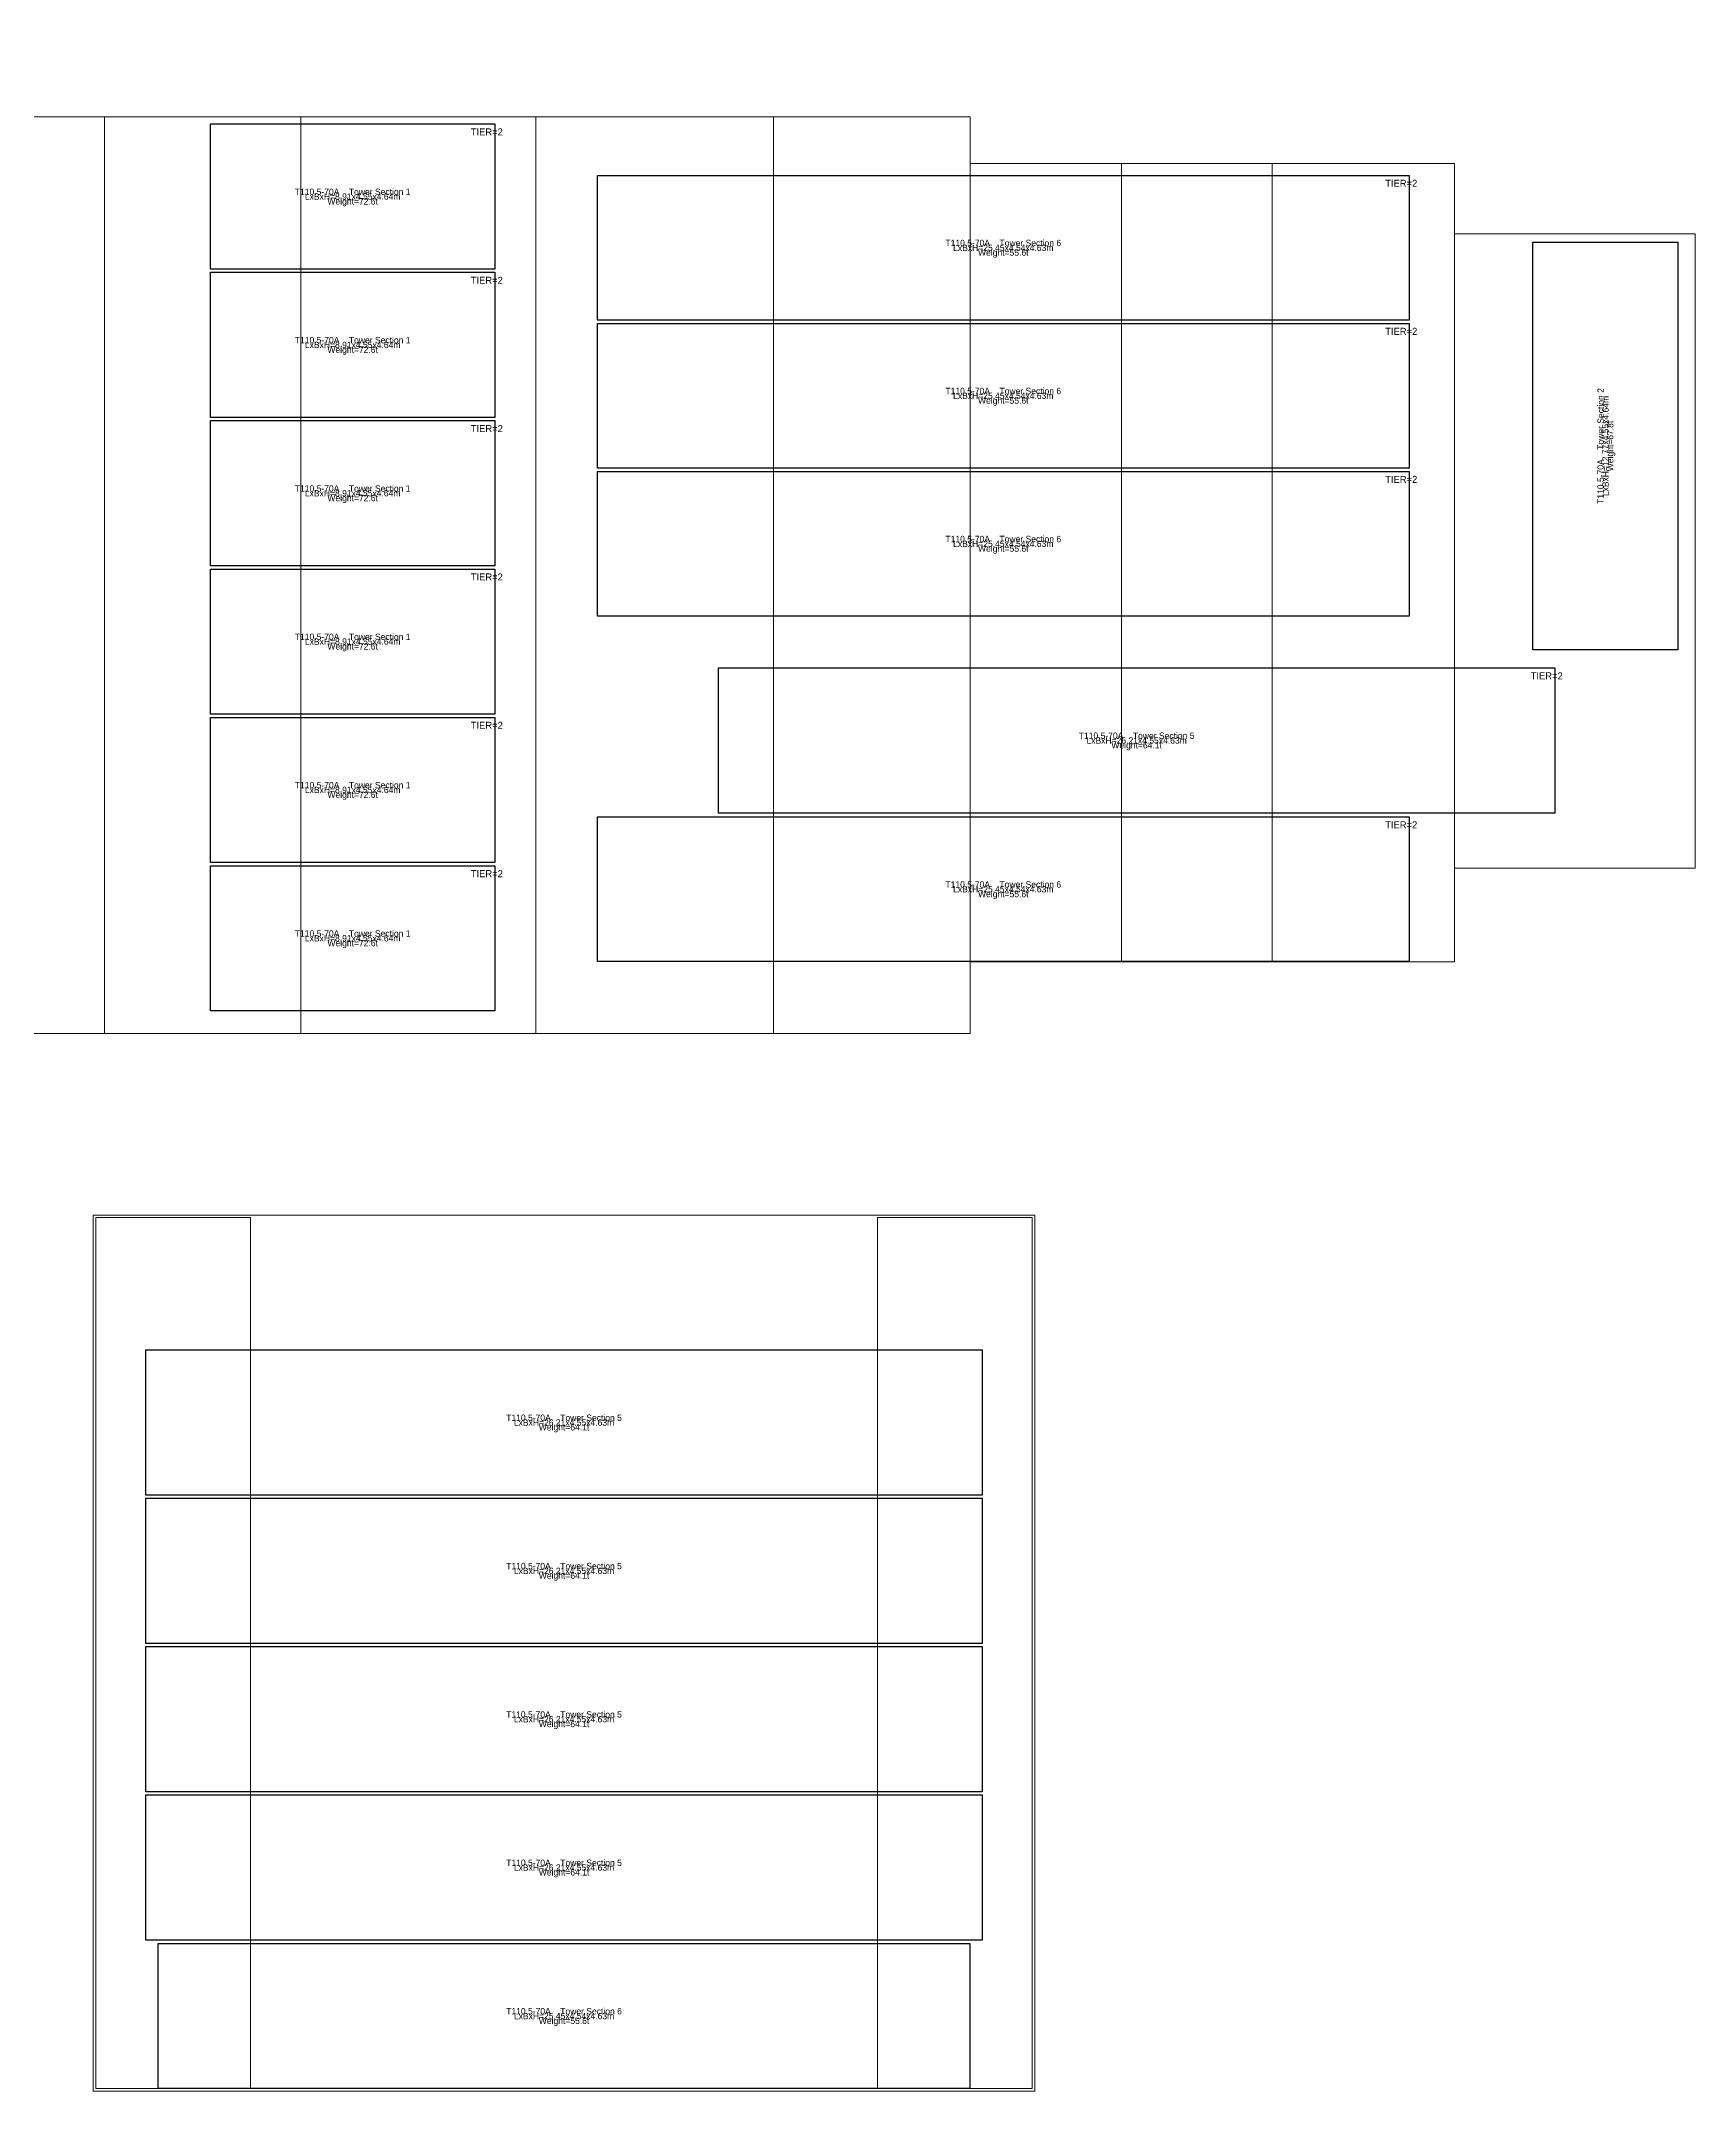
# Model space of a CAD drawing. Header units: millimetres. Extents: x -40149 to 129555, y 0 to 130562.
# Drawn here: x 72162 to 124009, y 66302 to 130562 of the extents above; entities that cross this region are included whole.
import ezdxf
from ezdxf.enums import TextEntityAlignment as Align

# ---------------------------------------------------------------- set-up
doc = ezdxf.new("R2010")
doc.units = ezdxf.units.MM
for name, color, linetype in [('BOUNDARY', 8, 'Continuous'), ('BYPASS', 140, 'Continuous'), ('COMP_1', 1, 'Continuous'), ('COMP_2', 3, 'Continuous'), ('COMP_5', 30, 'Continuous'), ('COMP_6', 210, 'Continuous'), ('HATCH_COVER', 140, 'Continuous')]:
    doc.layers.add(name, color=color, linetype=linetype)

msp = doc.modelspace()

# ---------------------------------------------------------------- linework, layer by layer
at = {"layer": 'BOUNDARY', "lineweight": 15}
for points in [[(-40149, 98611), (-40149, 130562), (-29439, 130562), (-29439, 128188), (101283, 128188), (101283, 126720), (116469, 126720), (116469, 124520), (124009, 124520), (124009, 104631), (116469, 104631), (116469, 101695), (101283, 101695), (101283, 99453), (-29439, 99453), (-29439, 98611), (-40149, 98611)], [(73797, 66302), (73797, 93760), (103319, 93760), (103319, 66302), (73797, 66302)]]:
    msp.add_lwpolyline(points, dxfattribs=at)
at = {"layer": 'BYPASS', "lineweight": 20}
for points in [[(73880, 66381.11), (73880, 93681), (78730, 93681), (78730, 66381.11), (73880, 66381.11)], [(98383, 66381.11), (98383, 93681), (103233, 93681), (103233, 66381.11), (98383, 66381.11)]]:
    msp.add_lwpolyline(points, dxfattribs=at)
at = {"layer": 'COMP_1', "lineweight": 25}
for points in [[(77476, 123411), (77476, 127961), (86386, 127961), (86386, 123411), (77476, 123411)], [(77476, 118761), (77476, 123311), (86386, 123311), (86386, 118761), (77476, 118761)], [(77476, 114111), (77476, 118661), (86386, 118661), (86386, 114111), (77476, 114111)], [(77476, 109461), (77476, 114011), (86386, 114011), (86386, 109461), (77476, 109461)], [(77476, 104811), (77476, 109361), (86386, 109361), (86386, 104811), (77476, 104811)], [(77476, 100161), (77476, 104711), (86386, 104711), (86386, 100161), (77476, 100161)]]:
    msp.add_lwpolyline(points, dxfattribs=at)
at = {"layer": 'COMP_2', "lineweight": 25}
msp.add_lwpolyline([(118926, 111481), (118926, 124251), (123476, 124251), (123476, 111481), (118926, 111481)], dxfattribs=at)
at = {"layer": 'COMP_5', "lineweight": 25}
for points in [[(93401, 106361), (93401, 110911), (119611, 110911), (119611, 106361), (93401, 106361)], [(75452, 84982), (75452, 89532), (101662, 89532), (101662, 84982), (75452, 84982)], [(75452, 80332), (75452, 84882), (101662, 84882), (101662, 80332), (75452, 80332)], [(75452, 75682), (75452, 80232), (101662, 80232), (101662, 75682), (75452, 75682)], [(75452, 71032), (75452, 75582), (101662, 75582), (101662, 71032), (75452, 71032)]]:
    msp.add_lwpolyline(points, dxfattribs=at)
at = {"layer": 'COMP_6', "lineweight": 25}
for points in [[(89601, 121811), (89601, 126351), (115051, 126351), (115051, 121811), (89601, 121811)], [(89601, 117171), (89601, 121711), (115051, 121711), (115051, 117171), (89601, 117171)], [(89601, 112531), (89601, 117071), (115051, 117071), (115051, 112531), (89601, 112531)], [(89601, 101703), (89601, 106243), (115051, 106243), (115051, 101703), (89601, 101703)], [(75832, 66382), (75832, 70922), (101282, 70922), (101282, 66382), (75832, 66382)]]:
    msp.add_lwpolyline(points, dxfattribs=at)
at = {"layer": 'HATCH_COVER', "lineweight": 20}
for points in [[(74151, 99453), (74151, 128188), (80307, 128188), (80307, 99453), (74151, 99453)], [(80307, 99453), (80307, 128188), (87676, 128188), (87676, 99453), (80307, 99453)], [(87676, 99453), (87676, 128188), (95127, 128188), (95127, 99453), (87676, 99453)], [(95127, 99453), (95127, 128188), (101283, 128188), (101283, 99453), (95127, 99453)], [(106029, 101696), (106029, 126720), (110751, 126720), (110751, 101696), (106029, 101696)], [(110751, 101696), (110751, 126720), (116469, 126720), (116469, 101696), (110751, 101696)], [(116469, 104631), (116469, 124520), (124009, 124520), (124009, 104631), (116469, 104631)]]:
    msp.add_lwpolyline(points, dxfattribs=at)

# ---------------------------------------------------------------- texts
at = {"layer": 'COMP_1', "color": 1}
for p in [(86136, 127711), (86136, 123061), (86136, 118411), (86136, 113761), (86136, 109111), (86136, 104461)]:
    msp.add_text('TIER=2', height=220, dxfattribs=at).set_placement(p, align=Align.MIDDLE_CENTER)
at = {"layer": 'COMP_1'}
for s, p in [('T110.5-70A    Tower Section 1', (81931, 125836)), ('LxBxH=8.91x4.55x4.64m', (81931, 125686)), ('Weight=72.6t', (81931, 125536)), ('T110.5-70A    Tower Section 1', (81931, 121186)), ('LxBxH=8.91x4.55x4.64m', (81931, 121036)), ('Weight=72.6t', (81931, 120886)), ('T110.5-70A    Tower Section 1', (81931, 116536)), ('LxBxH=8.91x4.55x4.64m', (81931, 116386)), ('Weight=72.6t', (81931, 116236)), ('T110.5-70A    Tower Section 1', (81931, 111886)), ('LxBxH=8.91x4.55x4.64m', (81931, 111736)), ('Weight=72.6t', (81931, 111586)), ('T110.5-70A    Tower Section 1', (81931, 107236)), ('LxBxH=8.91x4.55x4.64m', (81931, 107086)), ('Weight=72.6t', (81931, 106936)), ('T110.5-70A    Tower Section 1', (81931, 102586)), ('LxBxH=8.91x4.55x4.64m', (81931, 102436)), ('Weight=72.6t', (81931, 102286))]:
    msp.add_text(s, height=200, dxfattribs=at).set_placement(p, align=Align.MIDDLE_CENTER)
at = {"layer": 'COMP_2'}
for s, p in [('T110.5-70A    Tower Section 2', (121051, 117866)), ('LxBxH=12.77x4.55x4.64m', (121201, 117866)), ('Weight=67.8t', (121351, 117866))]:
    msp.add_text(s, height=200, rotation=90, dxfattribs=at).set_placement(p, align=Align.MIDDLE_CENTER)
at = {"layer": 'COMP_5', "color": 1}
msp.add_text('TIER=2', height=220, dxfattribs=at).set_placement((119361, 110661), align=Align.MIDDLE_CENTER)
at = {"layer": 'COMP_5'}
for s, p in [('T110.5-70A    Tower Section 5', (106506, 108786)), ('LxBxH=26.21x4.55x4.63m', (106506, 108636)), ('Weight=64.1t', (106506, 108486)), ('T110.5-70A    Tower Section 5', (88557, 87407)), ('LxBxH=26.21x4.55x4.63m', (88557, 87257)), ('Weight=64.1t', (88557, 87107)), ('T110.5-70A    Tower Section 5', (88557, 82757)), ('LxBxH=26.21x4.55x4.63m', (88557, 82607)), ('Weight=64.1t', (88557, 82457)), ('T110.5-70A    Tower Section 5', (88557, 78107)), ('LxBxH=26.21x4.55x4.63m', (88557, 77957)), ('Weight=64.1t', (88557, 77807)), ('T110.5-70A    Tower Section 5', (88557, 73457)), ('LxBxH=26.21x4.55x4.63m', (88557, 73307)), ('Weight=64.1t', (88557, 73157))]:
    msp.add_text(s, height=200, dxfattribs=at).set_placement(p, align=Align.MIDDLE_CENTER)
at = {"layer": 'COMP_6', "color": 1}
for p in [(114801, 126101), (114801, 121461), (114801, 116821), (114801, 105993)]:
    msp.add_text('TIER=2', height=220, dxfattribs=at).set_placement(p, align=Align.MIDDLE_CENTER)
at = {"layer": 'COMP_6'}
for s, p in [('T110.5-70A    Tower Section 6', (102326, 124231)), ('LxBxH=25.45x4.54x4.63m', (102326, 124081)), ('Weight=55.6t', (102326, 123931)), ('T110.5-70A    Tower Section 6', (102326, 119591)), ('LxBxH=25.45x4.54x4.63m', (102326, 119441)), ('Weight=55.6t', (102326, 119291)), ('T110.5-70A    Tower Section 6', (102326, 114951)), ('LxBxH=25.45x4.54x4.63m', (102326, 114801)), ('Weight=55.6t', (102326, 114651)), ('T110.5-70A    Tower Section 6', (102326, 104123)), ('LxBxH=25.45x4.54x4.63m', (102326, 103973)), ('Weight=55.6t', (102326, 103823)), ('T110.5-70A    Tower Section 6', (88557, 68802)), ('LxBxH=25.45x4.54x4.63m', (88557, 68652)), ('Weight=55.6t', (88557, 68502))]:
    msp.add_text(s, height=200, dxfattribs=at).set_placement(p, align=Align.MIDDLE_CENTER)

doc.saveas('drawing.dxf')
